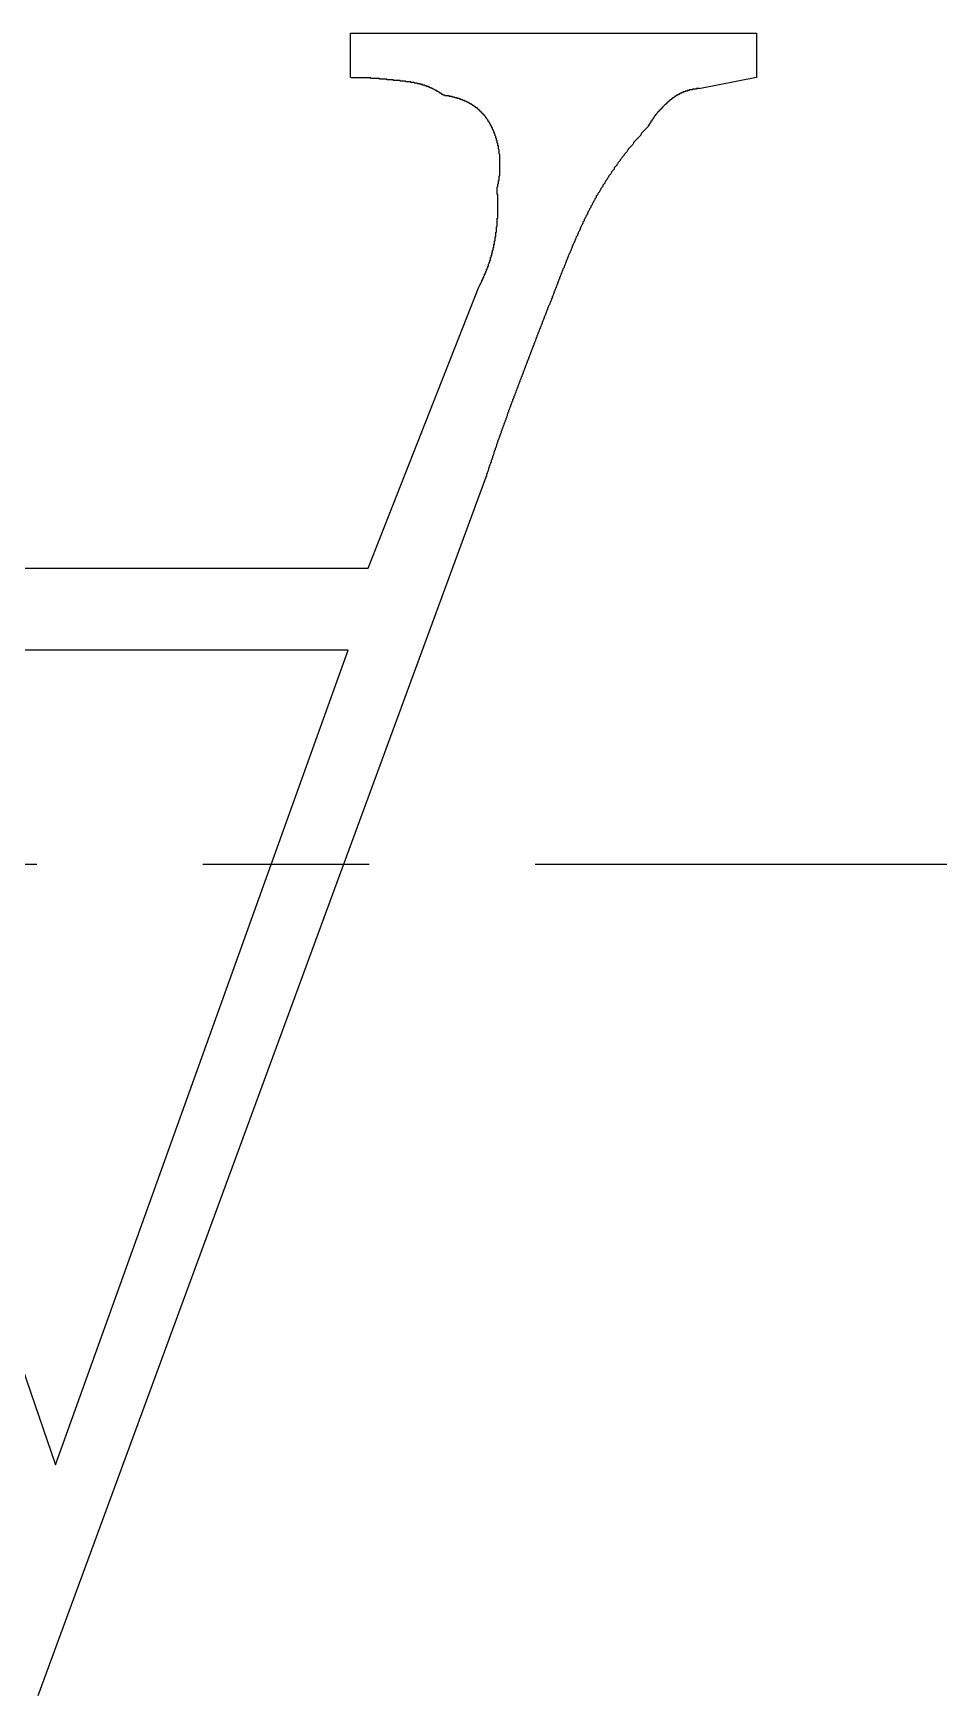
# Model space of a CAD drawing. Extents: x 83 to 239, y 31 to 153.
# Drawn here: x 133.949 to 135.311, y 142.013 to 144.513 of the extents above; entities that cross this region are included whole.
import ezdxf

# ---------------------------------------------------------------- set-up
doc = ezdxf.new("R2010")
doc.units = 0
doc.linetypes.add('CENTER', pattern=[2, 1.25, -0.25, 0.25, -0.25])
doc.layers.get('0').update_dxf_attribs({"linetype": 'CONTINUOUS'})
doc.layers.add('CENTER', color=1, linetype='CENTER')

msp = doc.modelspace()

# ---------------------------------------------------------------- linework, layer by layer
at = {"color": 7, "linetype": 'CONTINUOUS'}
for p, q in [((134.4265, 144.4465), (134.4265, 144.5132)), ((134.4265, 144.5132), (135.0374, 144.5132)), ((135.0374, 144.5132), (135.0374, 144.4465)), ((134.9505, 144.4303), (135.0372, 144.447)), ((134.4532, 143.7088), (134.6201, 144.1327)), ((134.6301, 143.8457), (133.9559, 142.0132)), ((133.5187, 143.7088), (134.4532, 143.7088)), ((133.5621, 143.5853), (133.9826, 142.3604)), ((134.4232, 143.5853), (133.5621, 143.5853)), ((133.9826, 142.3604), (134.4232, 143.5853))]:
    msp.add_line(p, q, dxfattribs=at)
at = {"color": 7}
for points in [[(134.567, 144.42, 0), (134.566, 144.42, 0), (134.566, 144.42, 0), (134.566, 144.42, 0), (134.566, 144.421, 0), (134.565, 144.421, 0), (134.565, 144.421, 0), (134.565, 144.421, 0), (134.564, 144.421, 0), (134.564, 144.422, 0), (134.564, 144.422, 0), (134.564, 144.422, 0), (134.563, 144.422, 0), (134.563, 144.422, 0), (134.563, 144.423, 0), (134.562, 144.423, 0), (134.562, 144.423, 0), (134.562, 144.423, 0), (134.562, 144.423, 0), (134.561, 144.423, 0), (134.561, 144.424, 0), (134.561, 144.424, 0), (134.56, 144.424, 0), (134.56, 144.424, 0), (134.56, 144.424, 0), (134.559, 144.425, 0), (134.559, 144.425, 0), (134.559, 144.425, 0), (134.559, 144.425, 0), (134.558, 144.425, 0), (134.558, 144.425, 0), (134.558, 144.426, 0), (134.557, 144.426, 0), (134.557, 144.426, 0), (134.557, 144.426, 0), (134.556, 144.426, 0), (134.556, 144.427, 0), (134.556, 144.427, 0), (134.556, 144.427, 0), (134.555, 144.427, 0), (134.555, 144.427, 0), (134.555, 144.427, 0), (134.554, 144.428, 0), (134.554, 144.428, 0), (134.554, 144.428, 0), (134.553, 144.428, 0), (134.553, 144.428, 0), (134.553, 144.428, 0), (134.552, 144.429, 0), (134.552, 144.429, 0), (134.552, 144.429, 0), (134.552, 144.429, 0), (134.551, 144.429, 0), (134.551, 144.429, 0), (134.551, 144.429, 0), (134.55, 144.43, 0), (134.55, 144.43, 0), (134.55, 144.43, 0), (134.549, 144.43, 0), (134.549, 144.43, 0), (134.549, 144.43, 0), (134.548, 144.431, 0), (134.548, 144.431, 0), (134.548, 144.431, 0), (134.547, 144.431, 0), (134.547, 144.431, 0), (134.547, 144.431, 0), (134.546, 144.431, 0), (134.546, 144.432, 0), (134.546, 144.432, 0), (134.545, 144.432, 0), (134.545, 144.432, 0), (134.545, 144.432, 0), (134.545, 144.432, 0), (134.544, 144.432, 0), (134.544, 144.432, 0), (134.544, 144.433, 0), (134.543, 144.433, 0), (134.543, 144.433, 0), (134.543, 144.433, 0), (134.542, 144.433, 0), (134.542, 144.433, 0), (134.542, 144.433, 0), (134.541, 144.433, 0), (134.541, 144.434, 0), (134.541, 144.434, 0), (134.54, 144.434, 0), (134.54, 144.434, 0), (134.54, 144.434, 0), (134.539, 144.434, 0), (134.539, 144.434, 0), (134.539, 144.434, 0), (134.538, 144.435, 0), (134.538, 144.435, 0), (134.538, 144.435, 0), (134.537, 144.435, 0), (134.537, 144.435, 0), (134.537, 144.435, 0), (134.536, 144.435, 0), (134.536, 144.435, 0), (134.536, 144.435, 0), (134.535, 144.435, 0), (134.535, 144.436, 0), (134.535, 144.436, 0), (134.534, 144.436, 0), (134.534, 144.436, 0), (134.534, 144.436, 0), (134.533, 144.436, 0), (134.533, 144.436, 0), (134.533, 144.436, 0), (134.532, 144.436, 0), (134.532, 144.436, 0), (134.532, 144.437, 0), (134.531, 144.437, 0), (134.531, 144.437, 0), (134.531, 144.437, 0), (134.53, 144.437, 0), (134.53, 144.437, 0), (134.53, 144.437, 0), (134.529, 144.437, 0), (134.529, 144.437, 0), (134.529, 144.437, 0), (134.528, 144.437, 0), (134.528, 144.437, 0), (134.528, 144.437, 0), (134.527, 144.438, 0), (134.527, 144.438, 0), (134.527, 144.438, 0), (134.526, 144.438, 0), (134.526, 144.438, 0), (134.526, 144.438, 0), (134.525, 144.438, 0), (134.525, 144.438, 0), (134.524, 144.438, 0), (134.524, 144.438, 0), (134.524, 144.438, 0), (134.523, 144.438, 0), (134.523, 144.438, 0), (134.523, 144.438, 0), (134.522, 144.439, 0), (134.522, 144.439, 0), (134.522, 144.439, 0), (134.521, 144.439, 0), (134.521, 144.439, 0), (134.521, 144.439, 0), (134.52, 144.439, 0), (134.52, 144.439, 0), (134.52, 144.439, 0), (134.519, 144.439, 0), (134.519, 144.439, 0), (134.519, 144.439, 0), (134.518, 144.439, 0), (134.518, 144.439, 0), (134.518, 144.439, 0), (134.517, 144.439, 0), (134.517, 144.439, 0), (134.517, 144.44, 0), (134.516, 144.44, 0), (134.516, 144.44, 0), (134.516, 144.44, 0), (134.515, 144.44, 0), (134.515, 144.44, 0), (134.515, 144.44, 0), (134.514, 144.44, 0), (134.514, 144.44, 0), (134.513, 144.44, 0), (134.513, 144.44, 0), (134.513, 144.44, 0), (134.512, 144.44, 0), (134.512, 144.44, 0), (134.512, 144.44, 0), (134.511, 144.44, 0), (134.511, 144.44, 0), (134.511, 144.44, 0), (134.51, 144.44, 0), (134.51, 144.44, 0), (134.51, 144.44, 0), (134.509, 144.441, 0), (134.509, 144.441, 0), (134.509, 144.441, 0), (134.508, 144.441, 0), (134.508, 144.441, 0), (134.508, 144.441, 0), (134.507, 144.441, 0), (134.507, 144.441, 0), (134.507, 144.441, 0), (134.506, 144.441, 0), (134.506, 144.441, 0), (134.506, 144.441, 0), (134.505, 144.441, 0), (134.505, 144.441, 0), (134.504, 144.441, 0), (134.504, 144.441, 0), (134.504, 144.441, 0), (134.503, 144.441, 0), (134.503, 144.441, 0), (134.503, 144.441, 0), (134.502, 144.441, 0), (134.502, 144.441, 0), (134.502, 144.441, 0), (134.501, 144.441, 0), (134.501, 144.441, 0), (134.501, 144.442, 0), (134.5, 144.442, 0), (134.5, 144.442, 0), (134.5, 144.442, 0), (134.499, 144.442, 0), (134.499, 144.442, 0), (134.499, 144.442, 0), (134.498, 144.442, 0), (134.498, 144.442, 0), (134.498, 144.442, 0), (134.497, 144.442, 0), (134.497, 144.442, 0), (134.496, 144.442, 0), (134.496, 144.442, 0), (134.496, 144.442, 0), (134.495, 144.442, 0), (134.495, 144.442, 0), (134.495, 144.442, 0), (134.494, 144.442, 0), (134.494, 144.442, 0), (134.494, 144.442, 0), (134.493, 144.442, 0), (134.493, 144.442, 0), (134.493, 144.442, 0), (134.492, 144.442, 0), (134.492, 144.442, 0), (134.492, 144.442, 0), (134.491, 144.442, 0), (134.491, 144.442, 0), (134.491, 144.443, 0), (134.49, 144.443, 0), (134.49, 144.443, 0), (134.49, 144.443, 0), (134.489, 144.443, 0), (134.489, 144.443, 0), (134.488, 144.443, 0), (134.488, 144.443, 0), (134.488, 144.443, 0), (134.487, 144.443, 0), (134.487, 144.443, 0), (134.487, 144.443, 0), (134.486, 144.443, 0), (134.486, 144.443, 0), (134.486, 144.443, 0), (134.485, 144.443, 0), (134.485, 144.443, 0), (134.485, 144.443, 0), (134.484, 144.443, 0), (134.484, 144.443, 0), (134.484, 144.443, 0), (134.483, 144.443, 0), (134.483, 144.443, 0), (134.483, 144.443, 0), (134.482, 144.443, 0), (134.482, 144.443, 0), (134.482, 144.443, 0), (134.481, 144.443, 0), (134.481, 144.443, 0), (134.481, 144.444, 0), (134.48, 144.444, 0), (134.48, 144.444, 0), (134.479, 144.444, 0), (134.479, 144.444, 0), (134.479, 144.444, 0), (134.478, 144.444, 0), (134.478, 144.444, 0), (134.478, 144.444, 0), (134.477, 144.444, 0), (134.477, 144.444, 0), (134.477, 144.444, 0), (134.476, 144.444, 0), (134.476, 144.444, 0), (134.476, 144.444, 0), (134.475, 144.444, 0), (134.475, 144.444, 0), (134.475, 144.444, 0), (134.474, 144.444, 0), (134.474, 144.444, 0), (134.474, 144.444, 0), (134.473, 144.444, 0), (134.473, 144.444, 0), (134.473, 144.444, 0), (134.472, 144.444, 0), (134.472, 144.444, 0), (134.471, 144.444, 0), (134.471, 144.444, 0), (134.471, 144.444, 0), (134.47, 144.444, 0), (134.47, 144.444, 0), (134.47, 144.445, 0), (134.469, 144.445, 0), (134.469, 144.445, 0), (134.469, 144.445, 0), (134.468, 144.445, 0), (134.468, 144.445, 0), (134.468, 144.445, 0), (134.467, 144.445, 0), (134.467, 144.445, 0), (134.467, 144.445, 0), (134.466, 144.445, 0), (134.466, 144.445, 0), (134.466, 144.445, 0), (134.465, 144.445, 0), (134.465, 144.445, 0), (134.465, 144.445, 0), (134.464, 144.445, 0), (134.464, 144.445, 0), (134.463, 144.445, 0), (134.463, 144.445, 0), (134.463, 144.445, 0), (134.462, 144.445, 0), (134.462, 144.445, 0), (134.462, 144.445, 0), (134.461, 144.445, 0), (134.461, 144.445, 0), (134.461, 144.445, 0), (134.46, 144.445, 0), (134.46, 144.445, 0), (134.46, 144.445, 0), (134.459, 144.445, 0), (134.459, 144.445, 0), (134.459, 144.445, 0), (134.458, 144.445, 0), (134.458, 144.445, 0), (134.458, 144.445, 0), (134.457, 144.445, 0), (134.457, 144.445, 0), (134.457, 144.446, 0), (134.456, 144.446, 0), (134.456, 144.446, 0), (134.455, 144.446, 0), (134.455, 144.446, 0), (134.455, 144.446, 0), (134.454, 144.446, 0), (134.454, 144.446, 0), (134.454, 144.446, 0), (134.453, 144.446, 0), (134.453, 144.446, 0), (134.453, 144.446, 0), (134.452, 144.446, 0), (134.452, 144.446, 0), (134.452, 144.446, 0), (134.451, 144.446, 0), (134.451, 144.446, 0), (134.451, 144.446, 0), (134.45, 144.446, 0), (134.45, 144.446, 0), (134.45, 144.446, 0), (134.449, 144.446, 0), (134.449, 144.446, 0), (134.449, 144.446, 0), (134.448, 144.446, 0), (134.448, 144.446, 0), (134.447, 144.446, 0), (134.447, 144.446, 0), (134.447, 144.446, 0), (134.446, 144.446, 0), (134.446, 144.446, 0), (134.446, 144.446, 0), (134.445, 144.446, 0), (134.445, 144.446, 0), (134.445, 144.446, 0), (134.444, 144.446, 0), (134.444, 144.446, 0), (134.444, 144.446, 0), (134.443, 144.446, 0), (134.443, 144.446, 0), (134.443, 144.446, 0), (134.442, 144.446, 0), (134.442, 144.446, 0), (134.442, 144.446, 0), (134.441, 144.446, 0), (134.441, 144.446, 0), (134.44, 144.446, 0), (134.44, 144.446, 0), (134.44, 144.446, 0), (134.439, 144.446, 0), (134.439, 144.446, 0), (134.439, 144.446, 0), (134.438, 144.446, 0), (134.438, 144.446, 0), (134.438, 144.446, 0), (134.437, 144.446, 0), (134.437, 144.446, 0), (134.437, 144.446, 0), (134.436, 144.446, 0), (134.436, 144.446, 0), (134.436, 144.446, 0), (134.435, 144.446, 0), (134.435, 144.446, 0), (134.435, 144.446, 0), (134.434, 144.446, 0), (134.434, 144.446, 0), (134.434, 144.446, 0), (134.433, 144.446, 0), (134.433, 144.446, 0), (134.432, 144.446, 0), (134.432, 144.446, 0), (134.432, 144.446, 0), (134.431, 144.446, 0), (134.431, 144.446, 0), (134.431, 144.446, 0), (134.43, 144.446, 0), (134.43, 144.446, 0), (134.43, 144.446, 0), (134.429, 144.446, 0), (134.429, 144.446, 0), (134.429, 144.446, 0), (134.428, 144.446, 0), (134.428, 144.446, 0), (134.428, 144.446, 0), (134.427, 144.446, 0), (134.427, 144.446, 0), (134.427, 144.446, 0)], [(134.951, 144.43, 0), (134.95, 144.43, 0), (134.95, 144.43, 0), (134.95, 144.43, 0), (134.95, 144.43, 0), (134.949, 144.43, 0), (134.949, 144.43, 0), (134.949, 144.43, 0), (134.949, 144.43, 0), (134.948, 144.43, 0), (134.948, 144.43, 0), (134.948, 144.43, 0), (134.948, 144.43, 0), (134.947, 144.43, 0), (134.947, 144.429, 0), (134.947, 144.429, 0), (134.947, 144.429, 0), (134.947, 144.429, 0), (134.946, 144.429, 0), (134.946, 144.429, 0), (134.946, 144.429, 0), (134.946, 144.429, 0), (134.945, 144.429, 0), (134.945, 144.429, 0), (134.945, 144.429, 0), (134.945, 144.429, 0), (134.944, 144.429, 0), (134.944, 144.429, 0), (134.944, 144.429, 0), (134.944, 144.429, 0), (134.943, 144.429, 0), (134.943, 144.429, 0), (134.943, 144.429, 0), (134.943, 144.429, 0), (134.942, 144.429, 0), (134.942, 144.429, 0), (134.942, 144.429, 0), (134.942, 144.429, 0), (134.942, 144.429, 0), (134.941, 144.429, 0), (134.941, 144.429, 0), (134.941, 144.429, 0), (134.941, 144.428, 0), (134.94, 144.428, 0), (134.94, 144.428, 0), (134.94, 144.428, 0), (134.94, 144.428, 0), (134.939, 144.428, 0), (134.939, 144.428, 0), (134.939, 144.428, 0), (134.939, 144.428, 0), (134.938, 144.428, 0), (134.938, 144.428, 0), (134.938, 144.428, 0), (134.938, 144.428, 0), (134.938, 144.428, 0), (134.937, 144.428, 0), (134.937, 144.428, 0), (134.937, 144.428, 0), (134.937, 144.428, 0), (134.936, 144.428, 0), (134.936, 144.427, 0), (134.936, 144.427, 0), (134.936, 144.427, 0), (134.935, 144.427, 0), (134.935, 144.427, 0), (134.935, 144.427, 0), (134.935, 144.427, 0), (134.935, 144.427, 0), (134.934, 144.427, 0), (134.934, 144.427, 0), (134.934, 144.427, 0), (134.934, 144.427, 0), (134.933, 144.427, 0), (134.933, 144.427, 0), (134.933, 144.427, 0), (134.933, 144.426, 0), (134.932, 144.426, 0), (134.932, 144.426, 0), (134.932, 144.426, 0), (134.932, 144.426, 0), (134.932, 144.426, 0), (134.931, 144.426, 0), (134.931, 144.426, 0), (134.931, 144.426, 0), (134.931, 144.426, 0), (134.93, 144.426, 0), (134.93, 144.426, 0), (134.93, 144.426, 0), (134.93, 144.426, 0), (134.93, 144.425, 0), (134.929, 144.425, 0), (134.929, 144.425, 0), (134.929, 144.425, 0), (134.929, 144.425, 0), (134.928, 144.425, 0), (134.928, 144.425, 0), (134.928, 144.425, 0), (134.928, 144.425, 0), (134.928, 144.425, 0), (134.927, 144.425, 0), (134.927, 144.424, 0), (134.927, 144.424, 0), (134.927, 144.424, 0), (134.926, 144.424, 0), (134.926, 144.424, 0), (134.926, 144.424, 0), (134.926, 144.424, 0), (134.926, 144.424, 0), (134.925, 144.424, 0), (134.925, 144.424, 0), (134.925, 144.424, 0), (134.925, 144.423, 0), (134.924, 144.423, 0), (134.924, 144.423, 0), (134.924, 144.423, 0), (134.924, 144.423, 0), (134.924, 144.423, 0), (134.923, 144.423, 0), (134.923, 144.423, 0), (134.923, 144.423, 0), (134.923, 144.423, 0), (134.922, 144.422, 0), (134.922, 144.422, 0), (134.922, 144.422, 0), (134.922, 144.422, 0), (134.922, 144.422, 0), (134.921, 144.422, 0), (134.921, 144.422, 0), (134.921, 144.422, 0), (134.921, 144.422, 0), (134.921, 144.421, 0), (134.92, 144.421, 0), (134.92, 144.421, 0), (134.92, 144.421, 0), (134.92, 144.421, 0), (134.92, 144.421, 0), (134.919, 144.421, 0), (134.919, 144.421, 0), (134.919, 144.421, 0), (134.919, 144.42, 0), (134.918, 144.42, 0), (134.918, 144.42, 0), (134.918, 144.42, 0), (134.918, 144.42, 0), (134.918, 144.42, 0), (134.917, 144.42, 0), (134.917, 144.42, 0), (134.917, 144.419, 0), (134.917, 144.419, 0), (134.917, 144.419, 0), (134.916, 144.419, 0), (134.916, 144.419, 0), (134.916, 144.419, 0), (134.916, 144.419, 0), (134.916, 144.419, 0), (134.915, 144.418, 0), (134.915, 144.418, 0), (134.915, 144.418, 0), (134.915, 144.418, 0), (134.915, 144.418, 0), (134.914, 144.418, 0), (134.914, 144.418, 0), (134.914, 144.417, 0), (134.914, 144.417, 0), (134.914, 144.417, 0), (134.913, 144.417, 0), (134.913, 144.417, 0), (134.913, 144.417, 0), (134.913, 144.417, 0), (134.913, 144.416, 0), (134.912, 144.416, 0), (134.912, 144.416, 0), (134.912, 144.416, 0), (134.912, 144.416, 0), (134.912, 144.416, 0), (134.911, 144.416, 0), (134.911, 144.416, 0), (134.911, 144.415, 0), (134.911, 144.415, 0), (134.911, 144.415, 0), (134.911, 144.415, 0), (134.91, 144.415, 0), (134.91, 144.415, 0), (134.91, 144.414, 0), (134.91, 144.414, 0), (134.91, 144.414, 0), (134.909, 144.414, 0), (134.909, 144.414, 0), (134.909, 144.414, 0), (134.909, 144.414, 0), (134.909, 144.413, 0), (134.908, 144.413, 0), (134.908, 144.413, 0), (134.908, 144.413, 0), (134.908, 144.413, 0), (134.908, 144.413, 0), (134.908, 144.413, 0), (134.907, 144.412, 0), (134.907, 144.412, 0), (134.907, 144.412, 0), (134.907, 144.412, 0), (134.907, 144.412, 0), (134.906, 144.412, 0), (134.906, 144.411, 0), (134.906, 144.411, 0), (134.906, 144.411, 0), (134.906, 144.411, 0), (134.905, 144.411, 0), (134.905, 144.411, 0), (134.905, 144.411, 0), (134.905, 144.41, 0), (134.905, 144.41, 0), (134.905, 144.41, 0), (134.904, 144.41, 0), (134.904, 144.41, 0), (134.904, 144.41, 0), (134.904, 144.409, 0), (134.904, 144.409, 0), (134.904, 144.409, 0), (134.903, 144.409, 0), (134.903, 144.409, 0), (134.903, 144.409, 0), (134.903, 144.408, 0), (134.903, 144.408, 0), (134.902, 144.408, 0), (134.902, 144.408, 0), (134.902, 144.408, 0), (134.902, 144.408, 0), (134.902, 144.408, 0), (134.902, 144.407, 0), (134.901, 144.407, 0), (134.901, 144.407, 0), (134.901, 144.407, 0), (134.901, 144.407, 0), (134.901, 144.407, 0), (134.901, 144.406, 0), (134.9, 144.406, 0), (134.9, 144.406, 0), (134.9, 144.406, 0), (134.9, 144.406, 0), (134.9, 144.406, 0), (134.899, 144.405, 0), (134.899, 144.405, 0), (134.899, 144.405, 0), (134.899, 144.405, 0), (134.899, 144.405, 0), (134.899, 144.405, 0), (134.898, 144.404, 0), (134.898, 144.404, 0), (134.898, 144.404, 0), (134.898, 144.404, 0), (134.898, 144.404, 0), (134.898, 144.404, 0), (134.897, 144.403, 0), (134.897, 144.403, 0), (134.897, 144.403, 0), (134.897, 144.403, 0), (134.897, 144.403, 0), (134.897, 144.403, 0), (134.896, 144.402, 0), (134.896, 144.402, 0), (134.896, 144.402, 0), (134.896, 144.402, 0), (134.896, 144.402, 0), (134.896, 144.401, 0), (134.895, 144.401, 0), (134.895, 144.401, 0), (134.895, 144.401, 0), (134.895, 144.401, 0), (134.895, 144.401, 0), (134.895, 144.4, 0), (134.894, 144.4, 0), (134.894, 144.4, 0), (134.894, 144.4, 0), (134.894, 144.4, 0), (134.894, 144.4, 0), (134.894, 144.399, 0), (134.893, 144.399, 0), (134.893, 144.399, 0), (134.893, 144.399, 0), (134.893, 144.399, 0), (134.893, 144.399, 0), (134.893, 144.398, 0), (134.892, 144.398, 0), (134.892, 144.398, 0), (134.892, 144.398, 0), (134.892, 144.398, 0), (134.892, 144.397, 0), (134.892, 144.397, 0), (134.891, 144.397, 0), (134.891, 144.397, 0), (134.891, 144.397, 0), (134.891, 144.397, 0), (134.891, 144.396, 0), (134.891, 144.396, 0), (134.891, 144.396, 0), (134.89, 144.396, 0), (134.89, 144.396, 0), (134.89, 144.396, 0), (134.89, 144.395, 0), (134.89, 144.395, 0), (134.89, 144.395, 0), (134.889, 144.395, 0), (134.889, 144.395, 0), (134.889, 144.394, 0), (134.889, 144.394, 0), (134.889, 144.394, 0), (134.889, 144.394, 0), (134.888, 144.394, 0), (134.888, 144.394, 0), (134.888, 144.393, 0), (134.888, 144.393, 0), (134.888, 144.393, 0), (134.888, 144.393, 0), (134.888, 144.393, 0), (134.887, 144.392, 0), (134.887, 144.392, 0), (134.887, 144.392, 0), (134.887, 144.392, 0), (134.887, 144.392, 0), (134.887, 144.392, 0), (134.886, 144.391, 0), (134.886, 144.391, 0), (134.886, 144.391, 0), (134.886, 144.391, 0), (134.886, 144.391, 0), (134.886, 144.39, 0), (134.886, 144.39, 0), (134.885, 144.39, 0), (134.885, 144.39, 0), (134.885, 144.39, 0), (134.885, 144.389, 0), (134.885, 144.389, 0), (134.885, 144.389, 0), (134.885, 144.389, 0), (134.884, 144.389, 0), (134.884, 144.389, 0), (134.884, 144.388, 0), (134.884, 144.388, 0), (134.884, 144.388, 0), (134.884, 144.388, 0), (134.884, 144.388, 0), (134.883, 144.387, 0), (134.883, 144.387, 0), (134.883, 144.387, 0), (134.883, 144.387, 0), (134.883, 144.387, 0), (134.883, 144.386, 0), (134.883, 144.386, 0), (134.882, 144.386, 0), (134.882, 144.386, 0), (134.882, 144.386, 0), (134.882, 144.385, 0), (134.882, 144.385, 0), (134.882, 144.385, 0), (134.882, 144.385, 0), (134.881, 144.385, 0), (134.881, 144.384, 0), (134.881, 144.384, 0), (134.881, 144.384, 0), (134.881, 144.384, 0), (134.881, 144.384, 0), (134.881, 144.384, 0), (134.88, 144.383, 0), (134.88, 144.383, 0), (134.88, 144.383, 0), (134.88, 144.383, 0), (134.88, 144.383, 0), (134.88, 144.382, 0), (134.88, 144.382, 0), (134.879, 144.382, 0), (134.879, 144.382, 0), (134.879, 144.382, 0), (134.879, 144.381, 0), (134.879, 144.381, 0), (134.879, 144.381, 0), (134.879, 144.381, 0), (134.878, 144.381, 0), (134.878, 144.38, 0), (134.878, 144.38, 0), (134.878, 144.38, 0), (134.878, 144.38, 0), (134.878, 144.38, 0), (134.878, 144.379, 0), (134.878, 144.379, 0), (134.877, 144.379, 0), (134.877, 144.379, 0), (134.877, 144.379, 0), (134.877, 144.378, 0), (134.877, 144.378, 0), (134.877, 144.378, 0), (134.877, 144.378, 0), (134.877, 144.378, 0), (134.876, 144.377, 0), (134.876, 144.377, 0), (134.876, 144.377, 0), (134.876, 144.377, 0), (134.876, 144.377, 0), (134.876, 144.376, 0), (134.876, 144.376, 0), (134.876, 144.376, 0), (134.875, 144.376, 0), (134.875, 144.376, 0), (134.875, 144.375, 0), (134.875, 144.375, 0), (134.875, 144.375, 0), (134.875, 144.375, 0), (134.875, 144.374, 0), (134.875, 144.374, 0), (134.874, 144.374, 0), (134.874, 144.374, 0), (134.874, 144.374, 0), (134.874, 144.373, 0), (134.874, 144.373, 0), (134.874, 144.373, 0)], [(134.647, 144.28, 0), (134.647, 144.28, 0), (134.647, 144.28, 0), (134.647, 144.281, 0), (134.647, 144.281, 0), (134.647, 144.282, 0), (134.647, 144.282, 0), (134.648, 144.283, 0), (134.648, 144.283, 0), (134.648, 144.283, 0), (134.648, 144.284, 0), (134.648, 144.284, 0), (134.648, 144.285, 0), (134.648, 144.285, 0), (134.648, 144.286, 0), (134.648, 144.286, 0), (134.648, 144.287, 0), (134.649, 144.287, 0), (134.649, 144.287, 0), (134.649, 144.288, 0), (134.649, 144.288, 0), (134.649, 144.289, 0), (134.649, 144.289, 0), (134.649, 144.29, 0), (134.649, 144.29, 0), (134.649, 144.29, 0), (134.649, 144.291, 0), (134.649, 144.291, 0), (134.649, 144.292, 0), (134.65, 144.292, 0), (134.65, 144.293, 0), (134.65, 144.293, 0), (134.65, 144.294, 0), (134.65, 144.294, 0), (134.65, 144.294, 0), (134.65, 144.295, 0), (134.65, 144.295, 0), (134.65, 144.296, 0), (134.65, 144.296, 0), (134.65, 144.297, 0), (134.65, 144.297, 0), (134.65, 144.298, 0), (134.65, 144.298, 0), (134.65, 144.298, 0), (134.65, 144.299, 0), (134.651, 144.299, 0), (134.651, 144.3, 0), (134.651, 144.3, 0), (134.651, 144.301, 0), (134.651, 144.301, 0), (134.651, 144.302, 0), (134.651, 144.302, 0), (134.651, 144.302, 0), (134.651, 144.303, 0), (134.651, 144.303, 0), (134.651, 144.304, 0), (134.651, 144.304, 0), (134.651, 144.305, 0), (134.651, 144.305, 0), (134.651, 144.306, 0), (134.651, 144.306, 0), (134.651, 144.306, 0), (134.651, 144.307, 0), (134.651, 144.307, 0), (134.651, 144.308, 0), (134.651, 144.308, 0), (134.651, 144.309, 0), (134.651, 144.309, 0), (134.651, 144.31, 0), (134.651, 144.31, 0), (134.651, 144.31, 0), (134.651, 144.311, 0), (134.651, 144.311, 0), (134.651, 144.312, 0), (134.651, 144.312, 0), (134.651, 144.313, 0), (134.651, 144.313, 0), (134.651, 144.314, 0), (134.651, 144.314, 0), (134.651, 144.314, 0), (134.651, 144.315, 0), (134.651, 144.315, 0), (134.651, 144.316, 0), (134.651, 144.316, 0), (134.651, 144.317, 0), (134.651, 144.317, 0), (134.651, 144.318, 0), (134.651, 144.318, 0), (134.651, 144.318, 0), (134.651, 144.319, 0), (134.651, 144.319, 0), (134.651, 144.32, 0), (134.651, 144.32, 0), (134.651, 144.321, 0), (134.651, 144.321, 0), (134.651, 144.322, 0), (134.651, 144.322, 0), (134.651, 144.322, 0), (134.651, 144.323, 0), (134.651, 144.323, 0), (134.651, 144.324, 0), (134.651, 144.324, 0), (134.651, 144.325, 0), (134.651, 144.325, 0), (134.651, 144.326, 0), (134.651, 144.326, 0), (134.651, 144.326, 0), (134.651, 144.327, 0), (134.651, 144.327, 0), (134.651, 144.328, 0), (134.651, 144.328, 0), (134.651, 144.329, 0), (134.651, 144.329, 0), (134.651, 144.33, 0), (134.651, 144.33, 0), (134.651, 144.33, 0), (134.651, 144.331, 0), (134.651, 144.331, 0), (134.65, 144.332, 0), (134.65, 144.332, 0), (134.65, 144.333, 0), (134.65, 144.333, 0), (134.65, 144.334, 0), (134.65, 144.334, 0), (134.65, 144.334, 0), (134.65, 144.335, 0), (134.65, 144.335, 0), (134.65, 144.336, 0), (134.65, 144.336, 0), (134.65, 144.337, 0), (134.65, 144.337, 0), (134.65, 144.338, 0), (134.65, 144.338, 0), (134.65, 144.338, 0), (134.649, 144.339, 0), (134.649, 144.339, 0), (134.649, 144.34, 0), (134.649, 144.34, 0), (134.649, 144.341, 0), (134.649, 144.341, 0), (134.649, 144.342, 0), (134.649, 144.342, 0), (134.649, 144.342, 0), (134.649, 144.343, 0), (134.649, 144.343, 0), (134.649, 144.344, 0), (134.648, 144.344, 0), (134.648, 144.345, 0), (134.648, 144.345, 0), (134.648, 144.345, 0), (134.648, 144.346, 0), (134.648, 144.346, 0), (134.648, 144.347, 0), (134.648, 144.347, 0), (134.648, 144.348, 0), (134.648, 144.348, 0), (134.647, 144.348, 0), (134.647, 144.349, 0), (134.647, 144.349, 0), (134.647, 144.35, 0), (134.647, 144.35, 0), (134.647, 144.351, 0), (134.647, 144.351, 0), (134.647, 144.352, 0), (134.647, 144.352, 0), (134.646, 144.352, 0), (134.646, 144.353, 0), (134.646, 144.353, 0), (134.646, 144.354, 0), (134.646, 144.354, 0), (134.646, 144.355, 0), (134.646, 144.355, 0), (134.646, 144.355, 0), (134.645, 144.356, 0), (134.645, 144.356, 0), (134.645, 144.357, 0), (134.645, 144.357, 0), (134.645, 144.357, 0), (134.645, 144.358, 0), (134.645, 144.358, 0), (134.644, 144.359, 0), (134.644, 144.359, 0), (134.644, 144.36, 0), (134.644, 144.36, 0), (134.644, 144.36, 0), (134.644, 144.361, 0), (134.644, 144.361, 0), (134.643, 144.362, 0), (134.643, 144.362, 0), (134.643, 144.363, 0), (134.643, 144.363, 0), (134.643, 144.363, 0), (134.643, 144.364, 0), (134.642, 144.364, 0), (134.642, 144.365, 0), (134.642, 144.365, 0), (134.642, 144.365, 0), (134.642, 144.366, 0), (134.642, 144.366, 0), (134.641, 144.367, 0), (134.641, 144.367, 0), (134.641, 144.368, 0), (134.641, 144.368, 0), (134.641, 144.368, 0), (134.64, 144.369, 0), (134.64, 144.369, 0), (134.64, 144.37, 0), (134.64, 144.37, 0), (134.64, 144.37, 0), (134.64, 144.371, 0), (134.639, 144.371, 0), (134.639, 144.372, 0), (134.639, 144.372, 0), (134.639, 144.372, 0), (134.639, 144.373, 0), (134.638, 144.373, 0), (134.638, 144.374, 0), (134.638, 144.374, 0), (134.638, 144.374, 0), (134.638, 144.375, 0), (134.637, 144.375, 0), (134.637, 144.376, 0), (134.637, 144.376, 0), (134.637, 144.376, 0), (134.636, 144.377, 0), (134.636, 144.377, 0), (134.636, 144.377, 0), (134.636, 144.378, 0), (134.636, 144.378, 0), (134.635, 144.379, 0), (134.635, 144.379, 0), (134.635, 144.379, 0), (134.635, 144.38, 0), (134.634, 144.38, 0), (134.634, 144.381, 0), (134.634, 144.381, 0), (134.634, 144.381, 0), (134.633, 144.382, 0), (134.633, 144.382, 0), (134.633, 144.382, 0), (134.633, 144.383, 0), (134.633, 144.383, 0), (134.632, 144.384, 0), (134.632, 144.384, 0), (134.632, 144.384, 0), (134.631, 144.385, 0), (134.631, 144.385, 0), (134.631, 144.385, 0), (134.631, 144.386, 0), (134.63, 144.386, 0), (134.63, 144.386, 0), (134.63, 144.387, 0), (134.63, 144.387, 0), (134.629, 144.388, 0), (134.629, 144.388, 0), (134.629, 144.388, 0), (134.629, 144.389, 0), (134.628, 144.389, 0), (134.628, 144.389, 0), (134.628, 144.39, 0), (134.627, 144.39, 0), (134.627, 144.39, 0), (134.627, 144.391, 0), (134.627, 144.391, 0), (134.626, 144.391, 0), (134.626, 144.392, 0), (134.626, 144.392, 0), (134.625, 144.392, 0), (134.625, 144.393, 0), (134.625, 144.393, 0), (134.624, 144.393, 0), (134.624, 144.394, 0), (134.624, 144.394, 0), (134.623, 144.394, 0), (134.623, 144.395, 0), (134.623, 144.395, 0), (134.623, 144.395, 0), (134.622, 144.396, 0), (134.622, 144.396, 0), (134.622, 144.396, 0), (134.621, 144.396, 0), (134.621, 144.397, 0), (134.621, 144.397, 0), (134.62, 144.397, 0), (134.62, 144.398, 0), (134.62, 144.398, 0), (134.619, 144.398, 0), (134.619, 144.399, 0), (134.619, 144.399, 0), (134.618, 144.399, 0), (134.618, 144.399, 0), (134.618, 144.4, 0), (134.617, 144.4, 0), (134.617, 144.4, 0), (134.617, 144.401, 0), (134.616, 144.401, 0), (134.616, 144.401, 0), (134.615, 144.401, 0), (134.615, 144.402, 0), (134.615, 144.402, 0), (134.614, 144.402, 0), (134.614, 144.402, 0), (134.614, 144.403, 0), (134.613, 144.403, 0), (134.613, 144.403, 0), (134.613, 144.403, 0), (134.612, 144.404, 0), (134.612, 144.404, 0), (134.611, 144.404, 0), (134.611, 144.404, 0), (134.611, 144.405, 0), (134.61, 144.405, 0), (134.61, 144.405, 0), (134.61, 144.405, 0), (134.609, 144.406, 0), (134.609, 144.406, 0), (134.608, 144.406, 0), (134.608, 144.406, 0), (134.608, 144.407, 0), (134.607, 144.407, 0), (134.607, 144.407, 0), (134.607, 144.407, 0), (134.606, 144.407, 0), (134.606, 144.408, 0), (134.605, 144.408, 0), (134.605, 144.408, 0), (134.605, 144.408, 0), (134.604, 144.409, 0), (134.604, 144.409, 0), (134.603, 144.409, 0), (134.603, 144.409, 0), (134.603, 144.409, 0), (134.602, 144.41, 0), (134.602, 144.41, 0), (134.601, 144.41, 0), (134.601, 144.41, 0), (134.601, 144.41, 0), (134.6, 144.411, 0), (134.6, 144.411, 0), (134.599, 144.411, 0), (134.599, 144.411, 0), (134.599, 144.411, 0), (134.598, 144.411, 0), (134.598, 144.412, 0), (134.597, 144.412, 0), (134.597, 144.412, 0), (134.596, 144.412, 0), (134.596, 144.412, 0), (134.596, 144.412, 0), (134.595, 144.413, 0), (134.595, 144.413, 0), (134.594, 144.413, 0), (134.594, 144.413, 0), (134.594, 144.413, 0), (134.593, 144.413, 0), (134.593, 144.414, 0), (134.592, 144.414, 0), (134.592, 144.414, 0), (134.591, 144.414, 0), (134.591, 144.414, 0), (134.591, 144.414, 0), (134.59, 144.415, 0), (134.59, 144.415, 0), (134.589, 144.415, 0), (134.589, 144.415, 0), (134.589, 144.415, 0), (134.588, 144.415, 0), (134.588, 144.415, 0), (134.587, 144.415, 0), (134.587, 144.416, 0), (134.586, 144.416, 0), (134.586, 144.416, 0), (134.586, 144.416, 0), (134.585, 144.416, 0), (134.585, 144.416, 0), (134.584, 144.416, 0), (134.584, 144.416, 0), (134.583, 144.417, 0), (134.583, 144.417, 0), (134.583, 144.417, 0), (134.582, 144.417, 0), (134.582, 144.417, 0), (134.581, 144.417, 0), (134.581, 144.417, 0), (134.58, 144.417, 0), (134.58, 144.417, 0), (134.579, 144.418, 0), (134.579, 144.418, 0), (134.579, 144.418, 0), (134.578, 144.418, 0), (134.578, 144.418, 0), (134.577, 144.418, 0), (134.577, 144.418, 0), (134.576, 144.418, 0), (134.576, 144.418, 0), (134.576, 144.418, 0), (134.575, 144.418, 0), (134.575, 144.419, 0), (134.574, 144.419, 0), (134.574, 144.419, 0), (134.573, 144.419, 0), (134.573, 144.419, 0), (134.572, 144.419, 0), (134.572, 144.419, 0), (134.572, 144.419, 0), (134.571, 144.419, 0), (134.571, 144.419, 0), (134.57, 144.419, 0), (134.57, 144.419, 0), (134.569, 144.419, 0), (134.569, 144.419, 0), (134.568, 144.42, 0), (134.568, 144.42, 0), (134.568, 144.42, 0), (134.567, 144.42, 0), (134.567, 144.42, 0)], [(134.874, 144.373, 0), (134.873, 144.372, 0), (134.872, 144.371, 0), (134.871, 144.37, 0), (134.87, 144.369, 0), (134.869, 144.368, 0), (134.868, 144.367, 0), (134.867, 144.366, 0), (134.866, 144.365, 0), (134.865, 144.364, 0), (134.864, 144.363, 0), (134.863, 144.361, 0), (134.863, 144.36, 0), (134.862, 144.359, 0), (134.861, 144.358, 0), (134.86, 144.357, 0), (134.859, 144.356, 0), (134.858, 144.355, 0), (134.857, 144.354, 0), (134.856, 144.353, 0), (134.855, 144.352, 0), (134.854, 144.351, 0), (134.853, 144.35, 0), (134.852, 144.349, 0), (134.852, 144.348, 0), (134.851, 144.346, 0), (134.85, 144.345, 0), (134.849, 144.344, 0), (134.848, 144.343, 0), (134.847, 144.342, 0), (134.846, 144.341, 0), (134.845, 144.34, 0), (134.844, 144.339, 0), (134.844, 144.338, 0), (134.843, 144.337, 0), (134.842, 144.335, 0), (134.841, 144.334, 0), (134.84, 144.333, 0), (134.839, 144.332, 0), (134.838, 144.331, 0), (134.838, 144.33, 0), (134.837, 144.329, 0), (134.836, 144.328, 0), (134.835, 144.327, 0), (134.834, 144.325, 0), (134.833, 144.324, 0), (134.832, 144.323, 0), (134.832, 144.322, 0), (134.831, 144.321, 0), (134.83, 144.32, 0), (134.829, 144.319, 0), (134.828, 144.317, 0), (134.827, 144.316, 0), (134.827, 144.315, 0), (134.826, 144.314, 0), (134.825, 144.313, 0), (134.824, 144.312, 0), (134.823, 144.311, 0), (134.823, 144.309, 0), (134.822, 144.308, 0), (134.821, 144.307, 0), (134.82, 144.306, 0), (134.819, 144.305, 0), (134.819, 144.304, 0), (134.818, 144.302, 0), (134.817, 144.301, 0), (134.816, 144.3, 0), (134.815, 144.299, 0), (134.815, 144.298, 0), (134.814, 144.297, 0), (134.813, 144.295, 0), (134.812, 144.294, 0), (134.812, 144.293, 0), (134.811, 144.292, 0), (134.81, 144.291, 0), (134.809, 144.289, 0), (134.809, 144.288, 0), (134.808, 144.287, 0), (134.807, 144.286, 0), (134.806, 144.285, 0), (134.806, 144.283, 0), (134.805, 144.282, 0), (134.804, 144.281, 0), (134.803, 144.28, 0), (134.803, 144.279, 0), (134.802, 144.277, 0), (134.801, 144.276, 0), (134.801, 144.275, 0), (134.8, 144.274, 0), (134.799, 144.273, 0), (134.798, 144.271, 0), (134.798, 144.27, 0), (134.797, 144.269, 0), (134.796, 144.268, 0), (134.796, 144.266, 0), (134.795, 144.265, 0), (134.794, 144.264, 0), (134.794, 144.263, 0), (134.793, 144.261, 0), (134.792, 144.26, 0), (134.792, 144.259, 0), (134.791, 144.258, 0), (134.79, 144.256, 0), (134.79, 144.255, 0), (134.789, 144.254, 0), (134.788, 144.253, 0), (134.788, 144.251, 0), (134.787, 144.25, 0), (134.786, 144.249, 0), (134.786, 144.248, 0), (134.785, 144.246, 0), (134.784, 144.245, 0), (134.784, 144.244, 0), (134.783, 144.243, 0), (134.783, 144.241, 0), (134.782, 144.24, 0), (134.781, 144.239, 0), (134.781, 144.238, 0), (134.78, 144.236, 0), (134.779, 144.235, 0), (134.779, 144.234, 0), (134.778, 144.233, 0), (134.778, 144.231, 0), (134.777, 144.23, 0), (134.776, 144.229, 0), (134.776, 144.227, 0), (134.775, 144.226, 0), (134.775, 144.225, 0), (134.774, 144.224, 0), (134.773, 144.222, 0), (134.773, 144.221, 0), (134.772, 144.22, 0), (134.772, 144.218, 0), (134.771, 144.217, 0), (134.771, 144.216, 0), (134.77, 144.215, 0), (134.769, 144.213, 0), (134.769, 144.212, 0), (134.768, 144.211, 0), (134.768, 144.209, 0), (134.767, 144.208, 0), (134.766, 144.207, 0), (134.766, 144.206, 0), (134.765, 144.204, 0), (134.765, 144.203, 0), (134.764, 144.202, 0), (134.764, 144.2, 0), (134.763, 144.199, 0), (134.763, 144.198, 0), (134.762, 144.197, 0), (134.761, 144.195, 0), (134.761, 144.194, 0), (134.76, 144.193, 0), (134.76, 144.191, 0), (134.759, 144.19, 0), (134.759, 144.189, 0), (134.758, 144.187, 0), (134.758, 144.186, 0), (134.757, 144.185, 0), (134.757, 144.184, 0), (134.756, 144.182, 0), (134.755, 144.181, 0), (134.755, 144.18, 0), (134.754, 144.178, 0), (134.754, 144.177, 0), (134.753, 144.176, 0), (134.753, 144.174, 0), (134.752, 144.173, 0), (134.752, 144.172, 0), (134.751, 144.171, 0), (134.751, 144.169, 0), (134.75, 144.168, 0), (134.75, 144.167, 0), (134.749, 144.165, 0), (134.749, 144.164, 0), (134.748, 144.163, 0), (134.748, 144.161, 0), (134.747, 144.16, 0), (134.746, 144.159, 0), (134.746, 144.157, 0), (134.745, 144.156, 0), (134.745, 144.155, 0), (134.744, 144.153, 0), (134.744, 144.152, 0), (134.743, 144.151, 0), (134.743, 144.15, 0), (134.742, 144.148, 0), (134.742, 144.147, 0), (134.741, 144.146, 0), (134.741, 144.144, 0), (134.74, 144.143, 0), (134.74, 144.142, 0), (134.739, 144.14, 0), (134.739, 144.139, 0), (134.738, 144.138, 0), (134.738, 144.136, 0), (134.737, 144.135, 0), (134.737, 144.134, 0), (134.736, 144.132, 0), (134.736, 144.131, 0), (134.735, 144.13, 0), (134.735, 144.129, 0), (134.734, 144.127, 0), (134.734, 144.126, 0), (134.733, 144.125, 0), (134.733, 144.123, 0), (134.732, 144.122, 0), (134.732, 144.121, 0), (134.731, 144.119, 0), (134.731, 144.118, 0), (134.73, 144.117, 0), (134.73, 144.115, 0), (134.729, 144.114, 0), (134.729, 144.113, 0), (134.728, 144.111, 0), (134.728, 144.11, 0), (134.727, 144.109, 0), (134.727, 144.108, 0), (134.726, 144.106, 0), (134.726, 144.105, 0), (134.725, 144.104, 0), (134.724, 144.102, 0), (134.724, 144.101, 0), (134.723, 144.1, 0), (134.723, 144.098, 0), (134.722, 144.097, 0), (134.722, 144.096, 0), (134.721, 144.094, 0), (134.721, 144.093, 0), (134.72, 144.092, 0), (134.72, 144.09, 0), (134.719, 144.089, 0), (134.719, 144.088, 0), (134.718, 144.087, 0), (134.718, 144.085, 0), (134.717, 144.084, 0), (134.717, 144.083, 0), (134.716, 144.081, 0), (134.716, 144.08, 0), (134.715, 144.079, 0), (134.715, 144.077, 0), (134.714, 144.076, 0), (134.714, 144.075, 0), (134.713, 144.073, 0), (134.713, 144.072, 0), (134.712, 144.071, 0), (134.712, 144.069, 0), (134.711, 144.068, 0), (134.711, 144.067, 0), (134.71, 144.065, 0), (134.71, 144.064, 0), (134.709, 144.063, 0), (134.709, 144.062, 0), (134.708, 144.06, 0), (134.708, 144.059, 0), (134.707, 144.058, 0), (134.707, 144.056, 0), (134.706, 144.055, 0), (134.706, 144.054, 0), (134.705, 144.052, 0), (134.705, 144.051, 0), (134.704, 144.05, 0), (134.703, 144.048, 0), (134.703, 144.047, 0), (134.702, 144.046, 0), (134.702, 144.044, 0), (134.701, 144.043, 0), (134.701, 144.042, 0), (134.7, 144.041, 0), (134.7, 144.039, 0), (134.699, 144.038, 0), (134.699, 144.037, 0), (134.698, 144.035, 0), (134.698, 144.034, 0), (134.697, 144.033, 0), (134.697, 144.031, 0), (134.696, 144.03, 0), (134.696, 144.029, 0), (134.695, 144.027, 0), (134.695, 144.026, 0), (134.694, 144.025, 0), (134.694, 144.023, 0), (134.693, 144.022, 0), (134.693, 144.021, 0), (134.692, 144.02, 0), (134.692, 144.018, 0), (134.691, 144.017, 0), (134.691, 144.016, 0), (134.69, 144.014, 0), (134.69, 144.013, 0), (134.689, 144.012, 0), (134.689, 144.01, 0), (134.688, 144.009, 0), (134.688, 144.008, 0), (134.687, 144.006, 0), (134.687, 144.005, 0), (134.686, 144.004, 0), (134.686, 144.002, 0), (134.685, 144.001, 0), (134.685, 144, 0), (134.684, 143.998, 0), (134.684, 143.997, 0), (134.683, 143.996, 0), (134.683, 143.995, 0), (134.682, 143.993, 0), (134.682, 143.992, 0), (134.681, 143.991, 0), (134.681, 143.989, 0), (134.68, 143.988, 0), (134.68, 143.987, 0), (134.679, 143.985, 0), (134.679, 143.984, 0), (134.678, 143.983, 0), (134.678, 143.981, 0), (134.677, 143.98, 0), (134.677, 143.979, 0), (134.676, 143.977, 0), (134.676, 143.976, 0), (134.675, 143.975, 0), (134.675, 143.973, 0), (134.674, 143.972, 0), (134.674, 143.971, 0), (134.673, 143.969, 0), (134.673, 143.968, 0), (134.672, 143.967, 0), (134.672, 143.965, 0), (134.671, 143.964, 0), (134.671, 143.963, 0), (134.67, 143.962, 0), (134.67, 143.96, 0), (134.669, 143.959, 0), (134.669, 143.958, 0), (134.668, 143.956, 0), (134.668, 143.955, 0), (134.667, 143.954, 0), (134.667, 143.952, 0), (134.666, 143.951, 0), (134.666, 143.95, 0), (134.665, 143.948, 0), (134.665, 143.947, 0), (134.664, 143.946, 0), (134.664, 143.944, 0), (134.663, 143.943, 0), (134.663, 143.942, 0), (134.662, 143.94, 0), (134.662, 143.939, 0), (134.662, 143.938, 0), (134.661, 143.936, 0), (134.661, 143.935, 0), (134.66, 143.934, 0), (134.66, 143.932, 0), (134.659, 143.931, 0), (134.659, 143.93, 0), (134.658, 143.928, 0), (134.658, 143.927, 0), (134.657, 143.926, 0), (134.657, 143.924, 0), (134.656, 143.923, 0), (134.656, 143.922, 0), (134.655, 143.92, 0), (134.655, 143.919, 0), (134.654, 143.918, 0), (134.654, 143.916, 0), (134.653, 143.915, 0), (134.653, 143.914, 0), (134.653, 143.913, 0), (134.652, 143.911, 0), (134.652, 143.91, 0), (134.651, 143.909, 0), (134.651, 143.907, 0), (134.65, 143.906, 0), (134.65, 143.905, 0), (134.649, 143.903, 0), (134.649, 143.902, 0), (134.648, 143.901, 0), (134.648, 143.899, 0), (134.647, 143.898, 0), (134.647, 143.897, 0), (134.646, 143.895, 0), (134.646, 143.894, 0), (134.646, 143.893, 0), (134.645, 143.891, 0), (134.645, 143.89, 0), (134.644, 143.889, 0), (134.644, 143.887, 0), (134.643, 143.886, 0), (134.643, 143.885, 0), (134.642, 143.883, 0), (134.642, 143.882, 0), (134.642, 143.881, 0), (134.641, 143.879, 0), (134.641, 143.878, 0), (134.64, 143.877, 0), (134.64, 143.875, 0), (134.639, 143.874, 0), (134.639, 143.872, 0), (134.638, 143.871, 0), (134.638, 143.87, 0), (134.638, 143.868, 0), (134.637, 143.867, 0), (134.637, 143.866, 0), (134.636, 143.864, 0), (134.636, 143.863, 0), (134.635, 143.862, 0), (134.635, 143.86, 0), (134.634, 143.859, 0), (134.634, 143.858, 0), (134.634, 143.856, 0), (134.633, 143.855, 0), (134.633, 143.854, 0), (134.632, 143.852, 0), (134.632, 143.851, 0), (134.631, 143.85, 0), (134.631, 143.848, 0), (134.631, 143.847, 0), (134.63, 143.846, 0)], [(134.62, 144.133, 0), (134.62, 144.133, 0), (134.62, 144.133, 0), (134.621, 144.134, 0), (134.621, 144.134, 0), (134.621, 144.134, 0), (134.621, 144.135, 0), (134.621, 144.135, 0), (134.621, 144.135, 0), (134.622, 144.136, 0), (134.622, 144.136, 0), (134.622, 144.136, 0), (134.622, 144.137, 0), (134.622, 144.137, 0), (134.622, 144.137, 0), (134.623, 144.138, 0), (134.623, 144.138, 0), (134.623, 144.138, 0), (134.623, 144.139, 0), (134.623, 144.139, 0), (134.623, 144.139, 0), (134.624, 144.14, 0), (134.624, 144.14, 0), (134.624, 144.14, 0), (134.624, 144.141, 0), (134.624, 144.141, 0), (134.624, 144.141, 0), (134.624, 144.142, 0), (134.625, 144.142, 0), (134.625, 144.142, 0), (134.625, 144.143, 0), (134.625, 144.143, 0), (134.625, 144.143, 0), (134.625, 144.144, 0), (134.626, 144.144, 0), (134.626, 144.144, 0), (134.626, 144.145, 0), (134.626, 144.145, 0), (134.626, 144.145, 0), (134.626, 144.146, 0), (134.626, 144.146, 0), (134.627, 144.146, 0), (134.627, 144.147, 0), (134.627, 144.147, 0), (134.627, 144.147, 0), (134.627, 144.148, 0), (134.627, 144.148, 0), (134.627, 144.148, 0), (134.628, 144.149, 0), (134.628, 144.149, 0), (134.628, 144.149, 0), (134.628, 144.15, 0), (134.628, 144.15, 0), (134.628, 144.15, 0), (134.628, 144.151, 0), (134.629, 144.151, 0), (134.629, 144.151, 0), (134.629, 144.152, 0), (134.629, 144.152, 0), (134.629, 144.152, 0), (134.629, 144.153, 0), (134.629, 144.153, 0), (134.63, 144.153, 0), (134.63, 144.154, 0), (134.63, 144.154, 0), (134.63, 144.154, 0), (134.63, 144.155, 0), (134.63, 144.155, 0), (134.63, 144.155, 0), (134.631, 144.156, 0), (134.631, 144.156, 0), (134.631, 144.156, 0), (134.631, 144.157, 0), (134.631, 144.157, 0), (134.631, 144.157, 0), (134.631, 144.158, 0), (134.631, 144.158, 0), (134.632, 144.158, 0), (134.632, 144.159, 0), (134.632, 144.159, 0), (134.632, 144.159, 0), (134.632, 144.16, 0), (134.632, 144.16, 0), (134.632, 144.16, 0), (134.633, 144.161, 0), (134.633, 144.161, 0), (134.633, 144.161, 0), (134.633, 144.162, 0), (134.633, 144.162, 0), (134.633, 144.162, 0), (134.633, 144.163, 0), (134.633, 144.163, 0), (134.634, 144.163, 0), (134.634, 144.164, 0), (134.634, 144.164, 0), (134.634, 144.164, 0), (134.634, 144.165, 0), (134.634, 144.165, 0), (134.634, 144.166, 0), (134.634, 144.166, 0), (134.634, 144.166, 0), (134.635, 144.167, 0), (134.635, 144.167, 0), (134.635, 144.167, 0), (134.635, 144.168, 0), (134.635, 144.168, 0), (134.635, 144.168, 0), (134.635, 144.169, 0), (134.635, 144.169, 0), (134.636, 144.169, 0), (134.636, 144.17, 0), (134.636, 144.17, 0), (134.636, 144.17, 0), (134.636, 144.171, 0), (134.636, 144.171, 0), (134.636, 144.171, 0), (134.636, 144.172, 0), (134.636, 144.172, 0), (134.637, 144.172, 0), (134.637, 144.173, 0), (134.637, 144.173, 0), (134.637, 144.174, 0), (134.637, 144.174, 0), (134.637, 144.174, 0), (134.637, 144.175, 0), (134.637, 144.175, 0), (134.637, 144.175, 0), (134.637, 144.176, 0), (134.638, 144.176, 0), (134.638, 144.176, 0), (134.638, 144.177, 0), (134.638, 144.177, 0), (134.638, 144.177, 0), (134.638, 144.178, 0), (134.638, 144.178, 0), (134.638, 144.178, 0), (134.638, 144.179, 0), (134.638, 144.179, 0), (134.639, 144.179, 0), (134.639, 144.18, 0), (134.639, 144.18, 0), (134.639, 144.181, 0), (134.639, 144.181, 0), (134.639, 144.181, 0), (134.639, 144.182, 0), (134.639, 144.182, 0), (134.639, 144.182, 0), (134.639, 144.183, 0), (134.64, 144.183, 0), (134.64, 144.183, 0), (134.64, 144.184, 0), (134.64, 144.184, 0), (134.64, 144.184, 0), (134.64, 144.185, 0), (134.64, 144.185, 0), (134.64, 144.185, 0), (134.64, 144.186, 0), (134.64, 144.186, 0), (134.64, 144.187, 0), (134.64, 144.187, 0), (134.641, 144.187, 0), (134.641, 144.188, 0), (134.641, 144.188, 0), (134.641, 144.188, 0), (134.641, 144.189, 0), (134.641, 144.189, 0), (134.641, 144.189, 0), (134.641, 144.19, 0), (134.641, 144.19, 0), (134.641, 144.19, 0), (134.641, 144.191, 0), (134.641, 144.191, 0), (134.642, 144.191, 0), (134.642, 144.192, 0), (134.642, 144.192, 0), (134.642, 144.193, 0), (134.642, 144.193, 0), (134.642, 144.193, 0), (134.642, 144.194, 0), (134.642, 144.194, 0), (134.642, 144.194, 0), (134.642, 144.195, 0), (134.642, 144.195, 0), (134.642, 144.195, 0), (134.642, 144.196, 0), (134.643, 144.196, 0), (134.643, 144.196, 0), (134.643, 144.197, 0), (134.643, 144.197, 0), (134.643, 144.198, 0), (134.643, 144.198, 0), (134.643, 144.198, 0), (134.643, 144.199, 0), (134.643, 144.199, 0), (134.643, 144.199, 0), (134.643, 144.2, 0), (134.643, 144.2, 0), (134.643, 144.2, 0), (134.643, 144.201, 0), (134.643, 144.201, 0), (134.644, 144.201, 0), (134.644, 144.202, 0), (134.644, 144.202, 0), (134.644, 144.203, 0), (134.644, 144.203, 0), (134.644, 144.203, 0), (134.644, 144.204, 0), (134.644, 144.204, 0), (134.644, 144.204, 0), (134.644, 144.205, 0), (134.644, 144.205, 0), (134.644, 144.205, 0), (134.644, 144.206, 0), (134.644, 144.206, 0), (134.644, 144.207, 0), (134.644, 144.207, 0), (134.645, 144.207, 0), (134.645, 144.208, 0), (134.645, 144.208, 0), (134.645, 144.208, 0), (134.645, 144.209, 0), (134.645, 144.209, 0), (134.645, 144.209, 0), (134.645, 144.21, 0), (134.645, 144.21, 0), (134.645, 144.21, 0), (134.645, 144.211, 0), (134.645, 144.211, 0), (134.645, 144.212, 0), (134.645, 144.212, 0), (134.645, 144.212, 0), (134.645, 144.213, 0), (134.645, 144.213, 0), (134.645, 144.213, 0), (134.645, 144.214, 0), (134.646, 144.214, 0), (134.646, 144.214, 0), (134.646, 144.215, 0), (134.646, 144.215, 0), (134.646, 144.216, 0), (134.646, 144.216, 0), (134.646, 144.216, 0), (134.646, 144.217, 0), (134.646, 144.217, 0), (134.646, 144.217, 0), (134.646, 144.218, 0), (134.646, 144.218, 0), (134.646, 144.218, 0), (134.646, 144.219, 0), (134.646, 144.219, 0), (134.646, 144.22, 0), (134.646, 144.22, 0), (134.646, 144.22, 0), (134.646, 144.221, 0), (134.646, 144.221, 0), (134.646, 144.221, 0), (134.646, 144.222, 0), (134.646, 144.222, 0), (134.646, 144.222, 0), (134.647, 144.223, 0), (134.647, 144.223, 0), (134.647, 144.224, 0), (134.647, 144.224, 0), (134.647, 144.224, 0), (134.647, 144.225, 0), (134.647, 144.225, 0), (134.647, 144.225, 0), (134.647, 144.226, 0), (134.647, 144.226, 0), (134.647, 144.226, 0), (134.647, 144.227, 0), (134.647, 144.227, 0), (134.647, 144.228, 0), (134.647, 144.228, 0), (134.647, 144.228, 0), (134.647, 144.229, 0), (134.647, 144.229, 0), (134.647, 144.229, 0), (134.647, 144.23, 0), (134.647, 144.23, 0), (134.647, 144.23, 0), (134.647, 144.231, 0), (134.647, 144.231, 0), (134.647, 144.232, 0), (134.647, 144.232, 0), (134.647, 144.232, 0), (134.647, 144.233, 0), (134.647, 144.233, 0), (134.647, 144.233, 0), (134.647, 144.234, 0), (134.647, 144.234, 0), (134.647, 144.234, 0), (134.647, 144.235, 0), (134.648, 144.235, 0), (134.648, 144.236, 0), (134.648, 144.236, 0), (134.648, 144.236, 0), (134.648, 144.237, 0), (134.648, 144.237, 0), (134.648, 144.237, 0), (134.648, 144.238, 0), (134.648, 144.238, 0), (134.648, 144.238, 0), (134.648, 144.239, 0), (134.648, 144.239, 0), (134.648, 144.24, 0), (134.648, 144.24, 0), (134.648, 144.24, 0), (134.648, 144.241, 0), (134.648, 144.241, 0), (134.648, 144.241, 0), (134.648, 144.242, 0), (134.648, 144.242, 0), (134.648, 144.242, 0), (134.648, 144.243, 0), (134.648, 144.243, 0), (134.648, 144.244, 0), (134.648, 144.244, 0), (134.648, 144.244, 0), (134.648, 144.245, 0), (134.648, 144.245, 0), (134.648, 144.245, 0), (134.648, 144.246, 0), (134.648, 144.246, 0), (134.648, 144.246, 0), (134.648, 144.247, 0), (134.648, 144.247, 0), (134.648, 144.248, 0), (134.648, 144.248, 0), (134.648, 144.248, 0), (134.648, 144.249, 0), (134.648, 144.249, 0), (134.648, 144.249, 0), (134.648, 144.25, 0), (134.648, 144.25, 0), (134.648, 144.25, 0), (134.648, 144.251, 0), (134.648, 144.251, 0), (134.648, 144.252, 0), (134.648, 144.252, 0), (134.648, 144.252, 0), (134.648, 144.253, 0), (134.648, 144.253, 0), (134.648, 144.253, 0), (134.648, 144.254, 0), (134.648, 144.254, 0), (134.648, 144.254, 0), (134.648, 144.255, 0), (134.648, 144.255, 0), (134.648, 144.256, 0), (134.648, 144.256, 0), (134.648, 144.256, 0), (134.648, 144.257, 0), (134.648, 144.257, 0), (134.648, 144.257, 0), (134.648, 144.258, 0), (134.648, 144.258, 0), (134.648, 144.258, 0), (134.648, 144.259, 0), (134.648, 144.259, 0), (134.648, 144.26, 0), (134.648, 144.26, 0), (134.648, 144.26, 0), (134.648, 144.261, 0), (134.648, 144.261, 0), (134.648, 144.261, 0), (134.648, 144.262, 0), (134.648, 144.262, 0), (134.648, 144.262, 0), (134.648, 144.263, 0), (134.648, 144.263, 0), (134.648, 144.264, 0), (134.648, 144.264, 0), (134.648, 144.264, 0), (134.648, 144.265, 0), (134.648, 144.265, 0), (134.648, 144.265, 0), (134.648, 144.266, 0), (134.648, 144.266, 0), (134.648, 144.266, 0), (134.648, 144.267, 0), (134.648, 144.267, 0), (134.648, 144.268, 0), (134.648, 144.268, 0), (134.648, 144.268, 0), (134.648, 144.269, 0), (134.648, 144.269, 0), (134.648, 144.269, 0), (134.648, 144.27, 0), (134.648, 144.27, 0), (134.648, 144.271, 0), (134.647, 144.271, 0), (134.647, 144.271, 0), (134.647, 144.272, 0), (134.647, 144.272, 0), (134.647, 144.272, 0), (134.647, 144.273, 0), (134.647, 144.273, 0), (134.647, 144.273, 0), (134.647, 144.274, 0), (134.647, 144.274, 0), (134.647, 144.275, 0), (134.647, 144.275, 0), (134.647, 144.275, 0), (134.647, 144.276, 0), (134.647, 144.276, 0), (134.647, 144.276, 0), (134.647, 144.277, 0), (134.647, 144.277, 0), (134.647, 144.277, 0), (134.647, 144.278, 0), (134.647, 144.278, 0), (134.647, 144.278, 0), (134.647, 144.279, 0), (134.647, 144.279, 0), (134.647, 144.28, 0)]]:
    msp.add_polyline3d(points, dxfattribs=at)
at = {"layer": 'CENTER', "color": 1, "linetype": 'CENTER'}
msp.add_line((203.9545, 143.2632), (85.1237, 143.2632), dxfattribs=at)

doc.saveas('drawing.dxf')
